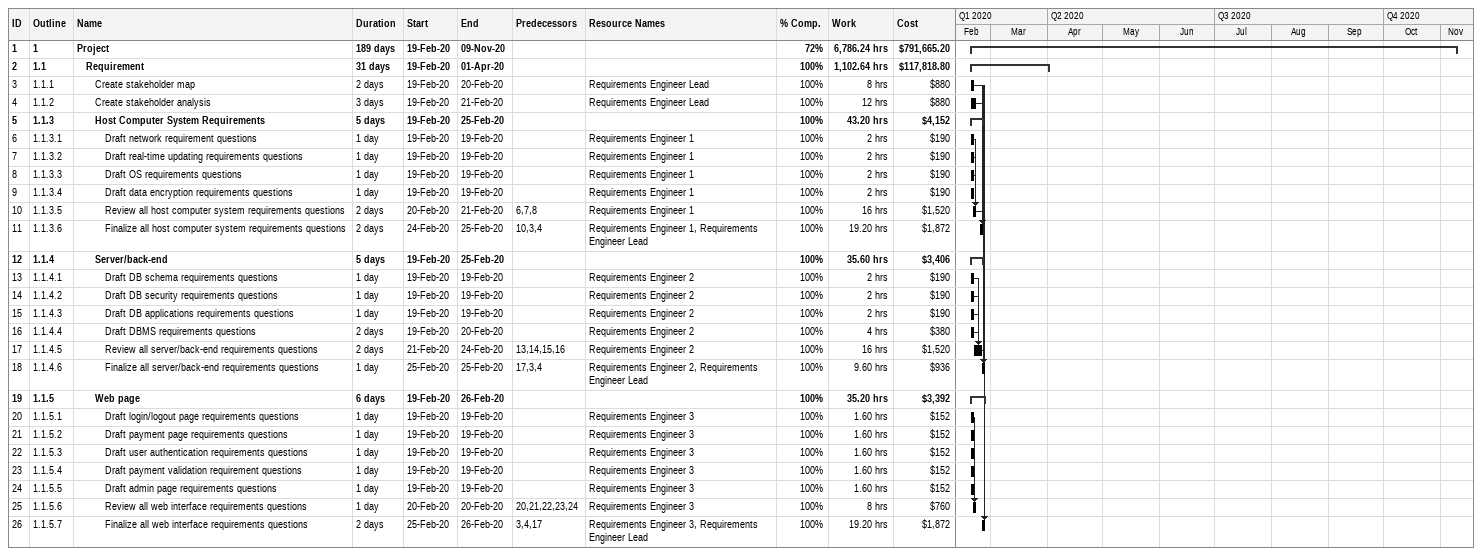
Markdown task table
| ID | WBS | Task | Duration | Start | Finish | Predecessors | Resources | % complete | Work (h) | Cost ($) |
|---|---|---|---|---|---|---|---|---|---|---|
| 1 | 1 | **Project** | 189d | 2020-02-19 | 2020-11-09 |  |  | 72 | 6786.24 | 791665.20 |
| 2 | 1.1 | **Requirement** | 31d | 2020-02-19 | 2020-04-01 |  |  | 100 | 1102.64 | 117818.80 |
| 3 | 1.1.1 | Create stakeholder map | 2d | 2020-02-19 | 2020-02-20 |  | Requirements Engineer Lead | 100 | 8 | 880 |
| 4 | 1.1.2 | Create stakeholder analysis | 3d | 2020-02-19 | 2020-02-21 |  | Requirements Engineer Lead | 100 | 12 | 880 |
| 5 | 1.1.3 | **Host Computer System Requirements** | 5d | 2020-02-19 | 2020-02-25 |  |  | 100 | 43.20 | 4152 |
| 6 | 1.1.3.1 | Draft network requirement questions | 1d | 2020-02-19 | 2020-02-19 |  | Requirements Engineer 1 | 100 | 2 | 190 |
| 7 | 1.1.3.2 | Draft real-time updating requirements questions | 1d | 2020-02-19 | 2020-02-19 |  | Requirements Engineer 1 | 100 | 2 | 190 |
| 8 | 1.1.3.3 | Draft OS requirements questions | 1d | 2020-02-19 | 2020-02-19 |  | Requirements Engineer 1 | 100 | 2 | 190 |
| 9 | 1.1.3.4 | Draft data encryption requirements questions | 1d | 2020-02-19 | 2020-02-19 |  | Requirements Engineer 1 | 100 | 2 | 190 |
| 10 | 1.1.3.5 | Review all host computer system requirements questions | 2d | 2020-02-20 | 2020-02-21 | 6, 7, 8 | Requirements Engineer 1 | 100 | 16 | 1520 |
| 11 | 1.1.3.6 | Finalize all host computer system requirements questions | 2d | 2020-02-24 | 2020-02-25 | 10, 3, 4 | Requirements Engineer 1, Requirements Engineer Lead | 100 | 19.20 | 1872 |
| 12 | 1.1.4 | **Server/back-end** | 5d | 2020-02-19 | 2020-02-25 |  |  | 100 | 35.60 | 3406 |
| 13 | 1.1.4.1 | Draft DB schema requirements questions | 1d | 2020-02-19 | 2020-02-19 |  | Requirements Engineer 2 | 100 | 2 | 190 |
| 14 | 1.1.4.2 | Draft DB security requirements questions | 1d | 2020-02-19 | 2020-02-19 |  | Requirements Engineer 2 | 100 | 2 | 190 |
| 15 | 1.1.4.3 | Draft DB applications requirements questions | 1d | 2020-02-19 | 2020-02-19 |  | Requirements Engineer 2 | 100 | 2 | 190 |
| 16 | 1.1.4.4 | Draft DBMS requirements questions | 2d | 2020-02-19 | 2020-02-20 |  | Requirements Engineer 2 | 100 | 4 | 380 |
| 17 | 1.1.4.5 | Review all server/back-end requirements questions | 2d | 2020-02-21 | 2020-02-24 | 13, 14, 15, 16 | Requirements Engineer 2 | 100 | 16 | 1520 |
| 18 | 1.1.4.6 | Finalize all server/back-end requirements questions | 1d | 2020-02-25 | 2020-02-25 | 17, 3, 4 | Requirements Engineer 2, Requirements Engineer Lead | 100 | 9.60 | 936 |
| 19 | 1.1.5 | **Web page** | 6d | 2020-02-19 | 2020-02-26 |  |  | 100 | 35.20 | 3392 |
| 20 | 1.1.5.1 | Draft login/logout page requirements questions | 1d | 2020-02-19 | 2020-02-19 |  | Requirements Engineer 3 | 100 | 1.60 | 152 |
| 21 | 1.1.5.2 | Draft payment page requirements questions | 1d | 2020-02-19 | 2020-02-19 |  | Requirements Engineer 3 | 100 | 1.60 | 152 |
| 22 | 1.1.5.3 | Draft user authentication requirements questions | 1d | 2020-02-19 | 2020-02-19 |  | Requirements Engineer 3 | 100 | 1.60 | 152 |
| 23 | 1.1.5.4 | Draft payment validation requirement questions | 1d | 2020-02-19 | 2020-02-19 |  | Requirements Engineer 3 | 100 | 1.60 | 152 |
| 24 | 1.1.5.5 | Draft admin page requirements questions | 1d | 2020-02-19 | 2020-02-19 |  | Requirements Engineer 3 | 100 | 1.60 | 152 |
| 25 | 1.1.5.6 | Review all web interface requirements questions | 1d | 2020-02-20 | 2020-02-20 | 20, 21, 22, 23, 24 | Requirements Engineer 3 | 100 | 8 | 760 |
| 26 | 1.1.5.7 | Finalize all web interface requirements questions | 2d | 2020-02-25 | 2020-02-26 | 3, 4, 17 | Requirements Engineer 3, Requirements Engineer Lead | 100 | 19.20 | 1872 |
